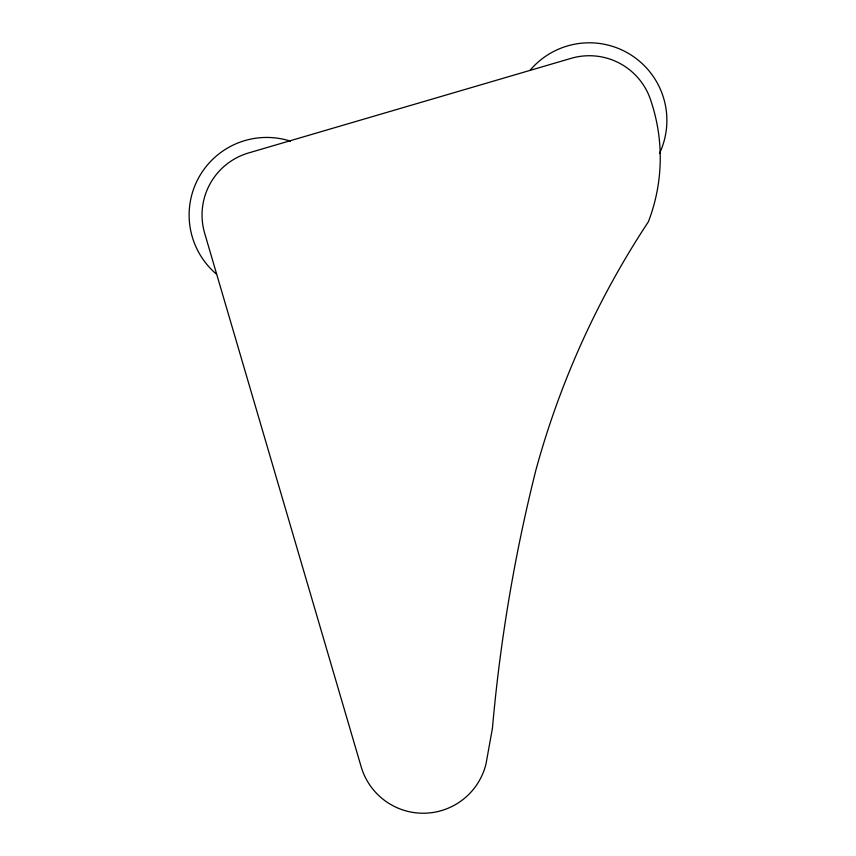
<?xml version="1.0" encoding="UTF-8"?>
<svg xmlns="http://www.w3.org/2000/svg" width="856" height="856" viewBox="0 0 856 856"><rect width="100%" height="100%" fill="white"/><g stroke="black" fill="none" stroke-linecap="round" stroke-linejoin="round"><path stroke-width="1.28" d="M216.504 274.177A77.586 77.586 0 0 1 290.43 141.154M530.142 70.192A77.586 77.586 0 0 1 659.441 153.556M492.435 728.253L486.026 763.82A64.649 64.649 0 0 1 361.157 766.762L204.659 233.217A64.649 64.649 0 0 1 248.497 152.978L571.102 58.347A64.649 64.649 0 0 1 651.341 102.185A178.155 178.155 0 0 1 648.367 221.8A862.42 862.42 0 0 0 535.845 470.276A1656.521 1656.521 0 0 0 492.435 728.253"/></g></svg>
